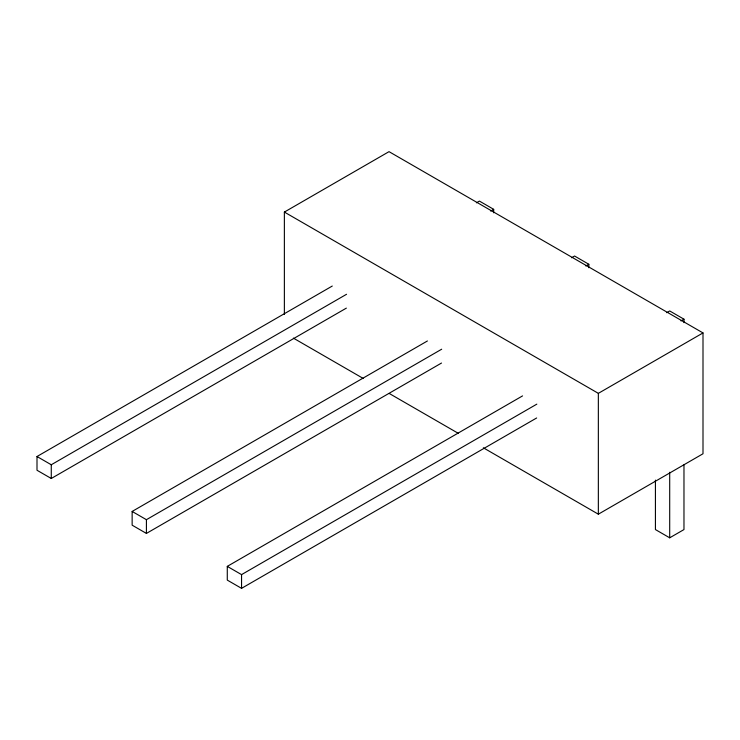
<?xml version="1.0" encoding="UTF-8"?>
<svg xmlns="http://www.w3.org/2000/svg" width="740" height="740" viewBox="0 0 740 740"><rect width="100%" height="100%" fill="white"/><g stroke="black" fill="none" stroke-linecap="round" stroke-linejoin="round"><path stroke-width="1.11" d="M284.373 314.509L284.373 212.075L389.027 151.654L703 332.926L703 453.768L598.346 514.189L483.349 447.802M346.366 308.118L51.273 478.484L37 470.252L37 456.515L332.279 286.038M476.412 202.825L479.418 201.086L493.682 209.328L493.682 212.796M37 456.515L51.273 464.757L346.551 294.279M490.685 211.067L493.682 209.328M441.512 363.044L146.418 533.42L132.146 525.178L132.146 511.442L427.415 340.974M571.558 257.751L574.554 256.022L588.827 264.263L588.827 267.732M132.146 511.442L146.418 519.684L441.688 349.206M585.83 265.993L588.827 264.263M536.657 417.971L241.554 588.346L227.282 580.105L227.282 566.377L522.56 395.9M666.694 312.687L669.7 310.948L683.973 319.19L683.973 322.659M227.282 566.377L241.554 574.619L536.833 404.142M680.966 320.92L683.973 319.19M284.373 212.075L598.346 393.347L703 332.926M655.427 480.121L655.427 529.572L669.7 537.813L683.973 529.572L683.973 464.84M293.373 338.115L363.368 378.529M389.36 393.541L458.356 433.372M669.7 472.268L669.7 537.813M598.346 393.347L598.346 514.189M241.554 574.619L241.554 588.346M146.418 519.684L146.418 533.42M51.273 464.757L51.273 478.484"/></g></svg>
